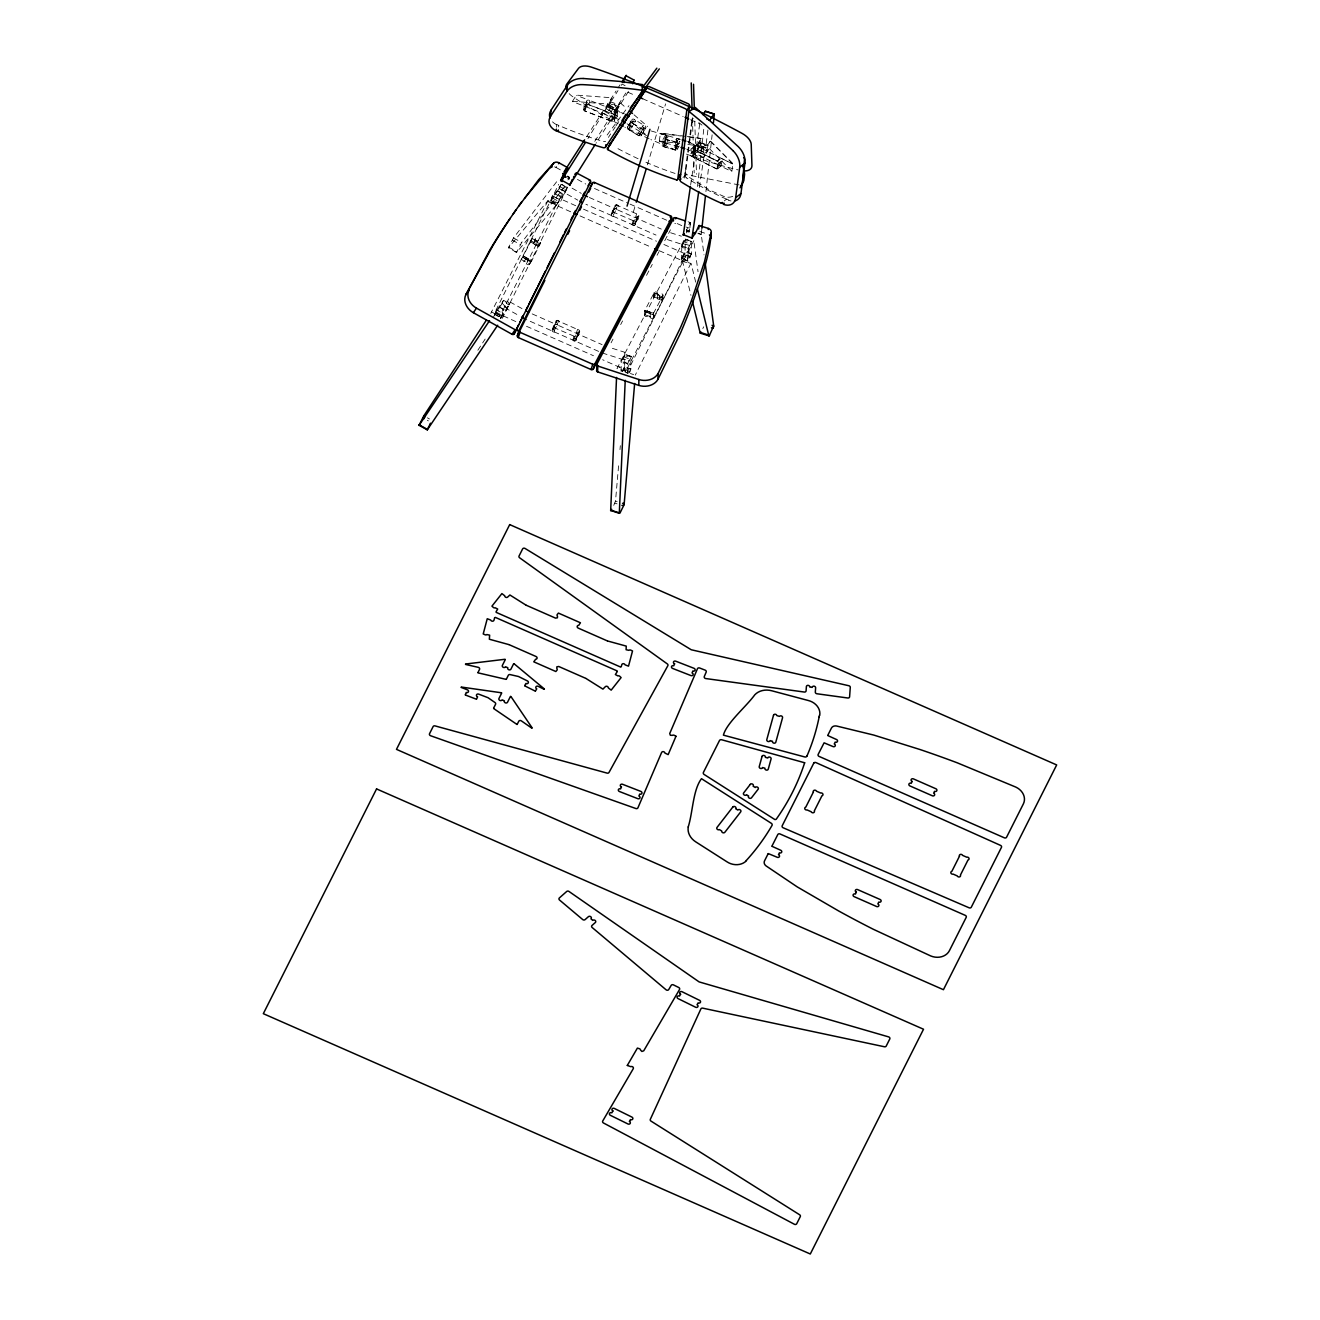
<?xml version="1.0" encoding="UTF-8"?>
<svg xmlns="http://www.w3.org/2000/svg" width="1320" height="1320" viewBox="0 0 1320 1320"><rect width="100%" height="100%" fill="white"/><g stroke="black" fill="none" stroke-linecap="round" stroke-linejoin="round"><path stroke-width="0.75" stroke-dasharray="5 3.75" d="M688.066 260.997C672.078 253.242 690.327 267.085 690.145 256.278L683.777 254.199L682.819 256.03L689.188 258.11M621.126 371.432L621.258 359.106M627.528 373.527L627.759 363.313L629.046 360.888L622.677 358.974L624.805 354.272L631.273 356.45L630.036 371.811L623.419 369.814L624.541 366.976A1.716 1.006 27.1 0 1 627.528 367.389A1.716 1.006 27.1 0 0 628.897 368.379L630.943 368.709L629.194 372.141M681.565 260.155L681.813 244.299L665.808 239.085M659.257 250.717L681.483 260.287L684.981 253.473L685.377 239.349A1.716 1.006 27.1 0 0 688.331 240.966A1.716 1.006 27.1 0 1 689.716 240.867L691.746 241.824M681.598 258.522A1.716 1.006 27.1 0 1 684.601 258.935A1.716 1.006 27.1 0 0 685.971 259.924L687.786 260.452L688.198 248.077L689.486 245.734L683.116 243.738L684.997 239.217L684.073 241.907L690.442 243.986L689.486 245.817M691.465 253.506C680.856 273.916 694.254 247.45 686.268 247.632A1.716 1.006 27.1 0 0 684.865 247.731A1.716 1.006 27.1 0 1 681.895 246.229L682.952 243.342L689.32 245.421M690.162 256.459L691.449 253.918L691.465 241.445M644.638 315.2L644.869 310.398L654.142 292.743A1.716 1.337 1.4 0 1 656.386 292.034A1.716 1.337 1.4 0 1 657.327 293.799M648.054 311.454A1.716 1.337 1.4 0 1 645.81 312.163A1.716 1.337 1.4 0 1 644.869 310.398L653.582 313.286A1.716 1.337 1.4 0 1 651.288 313.962A1.716 1.337 1.4 0 1 650.347 312.197L648.054 311.454L647.938 315.76A1.716 1.337 1.4 0 1 645.694 316.47A1.716 1.337 1.4 0 1 644.754 314.721L645.034 312.163M650.116 316.998L650.347 312.197M650.248 316.519A1.716 1.337 1.4 0 0 651.189 318.268A1.716 1.337 1.4 0 0 653.433 317.559L653.532 313.252L662.821 295.597A1.716 1.337 1.4 0 0 661.881 293.832A1.716 1.337 1.4 0 0 659.637 294.541L659.521 298.864A1.716 1.337 1.4 0 1 661.765 298.138A1.716 1.337 1.4 0 1 662.706 299.904L662.953 295.102M654.142 292.743L653.647 297.594L662.145 300.415M657.459 293.304L657.228 298.105A1.716 1.337 1.4 0 0 656.287 296.34A1.716 1.337 1.4 0 0 654.043 297.066L662.706 299.904M681.763 225.621L675.625 222.865M686.416 232.914C686.119 228.773 692.802 214.896 689.683 228.228L686.169 227.073M689.981 227.634L690.145 222.717M662.788 296.967L654.11 294.113L653.614 297.611M701.877 228.608L701.25 234.531L704.022 254.892M691.449 253.803L685.03 252.186M629.046 361.053L631.224 357.043M690.442 243.986L691.301 241.378M683.842 240.372L616.952 368.593L625.63 371.432L693.841 240.685M625.63 371.432L626.307 369.171L617.628 366.316M556.529 127.198L556.743 124.492L558.756 125.4A276.441 207.652 4.6 0 0 603.751 141.52A1.963 1.485 4.6 0 0 605.583 141.356M558.64 126.934L558.756 125.4M583.754 109.89L584.116 105.369M584.743 110.995L585.106 106.458A1.716 1.287 4.6 0 1 585.932 104.016L587.07 102.201A1.716 1.287 4.6 0 1 589.034 100.204L616.506 110.731A1.716 1.287 4.6 0 1 617.364 112.464A1.716 1.287 4.6 0 1 615.104 113.041L613.701 119.229A1.716 1.287 4.6 0 1 614.493 120.978A1.716 1.287 4.6 0 1 612.216 121.506L584.743 110.995A1.716 1.287 4.6 0 1 585.568 108.553L586.707 106.738A1.716 1.287 4.6 0 1 588.67 104.725L589.034 100.204M585.568 108.553L585.932 104.016M586.229 105.913L586.591 101.392M586.707 106.738L587.07 102.201M612.216 121.506L612.579 116.704L615.763 110.599L607.414 106.177L612.034 98.076M613.701 119.229L615.104 113.041M614.658 120.516L615.021 115.979M614.74 117.562A1.716 1.287 4.6 0 0 617.001 116.985A1.716 1.287 4.6 0 0 616.143 115.252L616.506 110.731M617.512 111.986L617.149 116.523M613.767 505.345L615.516 501.022L618.783 463.468M619.987 449.625L620.334 445.681M699.699 124.113L696.679 145.15L705.49 148.071L710.127 141.487M697.505 186.499L704.038 126.67M705.919 191.631L712.123 134.838M570.718 211.81L556.429 205.425L560.719 197.125A1.716 1.006 27.1 0 0 558.212 195.129A1.716 1.006 27.1 0 1 556.628 194.815C553.707 190.608 548.493 201.036 553.179 201.581A1.716 1.006 27.1 0 0 554.763 201.894A1.716 1.006 27.1 0 1 557.255 203.89L559.498 199.584L553.361 196.234L561.099 184.42M623.667 356.796L630.003 359.221M684.288 178.084L692.142 118.206M686.449 177.903A1.963 1.386 52 0 1 685.245 175.642L692.851 117.629M681.846 245.866L688.215 248.391M707.916 129.97L705.705 147.873L696.779 145.233M659.274 141.141L660.396 133.65M663.762 146.602L665.791 137.462A1.716 1.006 8.5 0 0 667.937 136.999A1.716 1.006 8.5 0 0 666.814 135.613L660.561 133.815M663.779 146.536L665.94 137.494M666.897 144.111L668.003 136.62M674.982 147.246L676.104 139.755M675.279 149.837L677.292 140.745A1.716 1.006 7.4 0 1 676.302 139.21M691.795 153.549L692.092 151.552A1.716 1.221 52 0 1 690.921 149.474A1.716 1.221 52 0 1 692.538 148.813L696.382 145.81L721.281 158.317A1.716 1.221 52 0 1 721.396 161.221L721.066 163.399A1.716 1.221 52 0 1 720.176 165.808L716.331 168.811L691.433 156.304A1.716 1.221 52 0 1 690.212 154.242A1.716 1.221 52 0 1 691.795 153.549L695.64 150.546L695.937 148.549A1.716 1.221 52 0 1 694.765 146.47A1.716 1.221 52 0 1 696.382 145.81M692.554 156.667L693.677 149.176L695.524 146.421A1.716 1.006 8.5 0 0 694.881 145.15L687.803 141.619M694.518 153.599L695.64 146.091M690.673 184.701L695.178 154.456L698.61 147.031M697.554 150.265L698.676 142.774M700.227 146.091L701.332 138.6L698.726 142.461M700.211 146.157L697.669 149.886A1.716 1.006 8.5 0 0 698.643 151.288A1.716 1.006 8.5 0 0 700.854 150.909L701.976 143.418L704.269 144.177A1.716 1.006 8.5 0 0 705.26 145.579A1.716 1.006 8.5 0 0 707.47 145.216L710.209 141.207M703.048 152.048L704.22 144.26M699.336 187.539L703.923 156.998L709.087 148.698M716.331 168.811A1.716 1.221 52 0 0 717.238 166.402L717.552 164.225A1.716 1.221 52 0 0 717.453 161.32L721.066 158.35M731.857 171.369L732.98 163.878M677.803 144.886L679.899 141.224A1.716 1.369 29.8 0 1 678.249 141.669L675.856 147.312A1.716 1.369 29.8 0 1 677.275 149.16A1.716 1.369 29.8 0 1 675.444 150.067L663.498 146.619A1.716 1.369 29.8 0 1 662.079 144.771A1.716 1.369 29.8 0 1 663.91 143.863L666.303 138.204A1.716 1.369 29.8 0 1 664.884 136.356A1.716 1.369 29.8 0 1 666.715 135.448L664.636 139.112A1.716 1.369 29.8 0 0 662.788 140.019A1.716 1.369 29.8 0 0 664.207 141.867M663.91 143.863L666.303 138.204M675.856 147.312L678.249 141.669M495.412 312.807L501.385 316.173L495.363 312.807L496.699 310.266L503.531 300.284L509.536 303.633M493.597 316.651L501.369 304.623L507.408 307.989M501.353 316.156L502.821 313.434A1.716 1.006 27.1 0 0 500.362 311.52A1.716 1.006 27.1 0 1 498.795 311.207L497.062 309.887L494.241 315.1M551.166 200.805C567.121 207.685 545.077 203.065 553.492 196.234M553.278 196.465L559.498 199.584M551.331 200.59L559.301 188.281L565.323 191.648L563.904 194.304L557.683 191.136M559.267 199.815L560.736 197.093L554.746 193.743M565.257 191.664L567.485 187.308L564.481 185.625M556.611 181.78L513.496 237.963L508.398 247.83L547.981 200.59L556.182 205.112M556.182 205.177L499.636 316.717M623.716 356.515L624.838 354.272L624.607 367.323L631.01 369.039M644.903 310.447L653.697 312.972M681.895 245.57L683.1 243.474M608.602 105.517C616.803 115.566 624.525 104.445 610.087 101.97M538.082 246.857L540.639 242.88A1.716 1.386 34.3 0 0 539.764 240.801A1.716 1.386 34.3 0 0 537.653 241.213L535.474 239.992A1.716 1.386 34.3 0 0 534.6 237.913A1.716 1.386 34.3 0 0 532.488 238.326L529.931 242.269L538.51 246.328L539.913 243.936L531.762 239.382L530.013 242.269M612.579 210.49L611.374 214.385M637.642 219.797L638.863 215.919M633.352 212.025L635.695 204.154M647.427 164.835L665.593 103.867M552.271 329.934L553.476 326.057M598.62 351.384L575.074 341.038A1.716 1.006 27.1 0 1 574.86 338.877A1.716 1.006 27.1 0 0 575.899 338.382L579.529 330.346L557.386 320.578L553.096 328.366A1.716 1.006 27.1 0 0 553.624 329.554A1.716 1.006 27.1 0 1 552.271 331.023L525.376 319.192M554.499 331.996A1.716 1.386 17.3 0 1 552.271 331.023A1.716 1.386 17.3 0 1 553.179 329.257L554.384 325.38A1.716 1.386 17.3 0 0 553.492 327.129A1.716 1.386 17.3 0 0 555.703 328.102L554.499 331.996L572.847 340.065A1.716 1.386 17.3 0 0 575.074 341.038L575.338 340.939M554.829 324.935L556.034 321.057M553.179 329.257L556.05 322.129A1.716 1.386 17.3 0 1 556.941 320.38A1.716 1.386 17.3 0 1 559.168 321.354L557.947 325.231L576.312 333.3A1.716 1.386 17.3 0 1 578.523 334.274L602.068 344.619M637.725 218.971L637.642 218.708A1.716 1.006 27.1 0 1 637.411 216.562A1.716 1.006 27.1 0 0 638.467 216.067L638.434 214.648L616.291 204.946L612.216 212.8A1.716 1.006 27.1 0 0 612.727 213.988A1.716 1.006 27.1 0 1 611.391 215.457L585.915 204.27M572.847 340.065L574.068 336.171A1.716 1.386 17.3 0 0 576.279 337.144L575.899 338.382M613.602 216.43A1.716 1.386 17.3 0 1 611.391 215.457A1.716 1.386 17.3 0 1 612.282 213.708L613.486 209.814A1.716 1.386 17.3 0 0 612.595 211.579A1.716 1.386 17.3 0 0 614.823 212.553L613.602 216.43L631.966 224.499A1.716 1.386 17.3 0 0 634.178 225.472L656.023 235.075M613.932 209.368L615.136 205.491M612.282 213.708L615.153 206.563A1.716 1.386 17.3 0 1 616.06 204.814A1.716 1.386 17.3 0 1 618.271 205.788L617.067 209.665L635.415 217.734A1.716 1.386 17.3 0 1 637.642 218.708L661.287 229.102M615.994 205.045L615.664 206.052A1.716 1.006 27.1 0 0 616.192 207.224A1.716 1.006 27.1 0 1 614.839 208.692A1.716 1.386 17.3 0 0 613.948 210.457M576.312 333.3L577.516 329.423A1.716 1.386 17.3 0 1 579.744 330.396A1.716 1.386 17.3 0 1 578.837 332.145L577.187 335.396A1.716 1.386 17.3 0 1 576.279 337.144L576.13 337.177M574.778 341.088L575.074 341.038A1.716 1.386 17.3 0 0 575.965 339.273L577.187 335.396M575.982 340.362L577.187 336.468M575.965 339.273L578.837 332.145M578.539 335.346L579.76 331.468M631.966 224.499L633.171 220.621A1.716 1.386 17.3 0 0 635.398 221.595A1.716 1.386 17.3 0 0 636.289 219.829L637.956 216.596A1.716 1.386 17.3 0 0 638.847 214.83A1.716 1.386 17.3 0 0 636.636 213.857L635.415 217.734M633.88 225.522L634.178 225.472A1.716 1.386 17.3 0 0 635.085 223.724L636.289 219.829M635.085 224.796L636.306 220.918M635.085 223.724L637.956 216.596M522.72 257.284L531.053 261.772L522.885 257.218M503.547 300.399L501.188 304.87L507.309 308.038L505.939 310.712A1.716 1.006 27.1 0 1 502.854 309.557A1.716 1.006 27.1 0 0 501.847 308.401L500.313 307.543M559.301 188.397L561.082 184.833M530.855 261.872L529.534 263.967A1.716 1.386 34.3 0 1 527.356 264.478A1.716 1.386 34.3 0 1 526.482 262.399L528.775 259.034L526.614 257.829A1.716 1.386 34.3 0 1 524.486 258.241A1.716 1.386 34.3 0 1 523.611 256.162L531.779 260.683L540.639 242.88L538.51 241.923M662.392 298.634C664.158 296.505 658.366 298.93 653.763 295.663M607.596 106.079L587.928 138.583M684.684 253.572C683.644 255.865 685.278 251.097 684.948 253.523M615.747 110.632L607.348 106.26M626.917 372.933L682.259 260.568L691.135 263.538L695.92 283.09M547.998 200.722L490.76 313.417M618.156 106.639L609.988 102.333L608.602 105.385L618.007 90.601M502.095 303.022C508.068 311.784 513.991 300.877 503.349 300.531M608.553 104.626L617.149 109.543L628.617 91.228M616.704 109.18L618.057 106.771M584.793 110.484L585.865 108.174A1.716 1.056 32.1 0 0 584.463 106.21L572.649 101.656M588.72 104.214L589.776 101.921A1.716 1.056 32.1 0 0 588.39 99.957L576.576 95.403M608.107 104.329L606.111 108.652A1.716 1.056 32.1 0 0 607.167 110.468A1.716 1.056 32.1 0 0 609.114 110.335L611.275 111.556A1.716 1.056 32.1 0 0 612.315 113.355A1.716 1.056 32.1 0 0 614.262 113.239L620.037 102.96L614.262 113.239L606.062 108.587M616.489 111.705L611.242 120.829L616.489 111.705A1.716 1.056 32.1 0 1 618.09 111.408L624.31 113.817M509.388 304.078L509.438 303.979A1.716 1.006 27.1 0 1 506.319 302.791A1.716 1.006 27.1 0 0 505.312 301.653L503.349 300.745M532.323 238.656L540.49 243.177M614.872 503.135L617.051 503.844M556.875 320.611L556.562 321.601A1.716 1.006 27.1 0 0 557.089 322.789A1.716 1.006 27.1 0 1 555.736 324.258A1.716 1.386 17.3 0 0 554.829 326.007M564.779 186.334L521.664 242.517L516.565 252.384L514.519 251.311M566.841 188.958L502.376 318.252L494.208 313.698L558.69 184.404M494.323 314.952L495.577 312.592M526.614 257.829L524.32 261.178A1.716 1.386 34.3 0 1 522.208 261.591A1.716 1.386 34.3 0 1 521.317 259.512L532.488 238.326M521.994 308.583L510.576 302.296L500.065 318.466L501.567 315.925M507.226 308.154L508.101 306.372M547.701 201.333L555.918 205.788M702.817 328.564L703.708 326.799M653.433 317.559L654.11 315.183L653.433 317.559L644.754 314.721M500.28 318.582L502.87 313.516L496.815 310.084M554.103 330.841L557.568 324.076M613.222 215.275L616.671 208.511M573.82 339.322L577.285 332.558M632.94 223.757L636.388 217.008M634.953 222.948L638.418 216.183M622.034 371.728L624.624 366.663M681.681 258.209L685.146 251.46M691.449 253.555L689.419 253.16A1.716 1.006 27.1 0 1 688.05 252.186A1.716 1.006 27.1 0 0 685.047 251.773M611.077 342.804L612.991 339.158M620.664 324.572L622.578 320.925M646.536 275.352L652.278 264.429M657.063 255.304L658.977 251.658M664.736 240.718L667.606 235.257M668.563 233.442L670.477 229.796M688 232.452L689.733 229.136M622.38 371.266L623.337 369.435L629.887 371.926M628.996 372.9L629.706 371.514M614.064 114.692A1.716 1.287 4.6 0 1 614.856 116.44A1.716 1.287 4.6 0 1 612.579 116.985L596.079 143.137M653.961 293.106L662.805 295.894M676.401 142.345L677.292 140.745A1.716 1.006 8.5 0 1 676.17 139.359A1.716 1.006 8.5 0 1 678.315 138.913M627.445 127.264L629.524 123.601A1.716 1.369 29.8 0 1 631.719 123.337L632.775 121.671A1.716 1.369 29.8 0 1 632.016 119.642A1.716 1.369 29.8 0 1 634.211 119.377L645.034 125.912A1.716 1.369 29.8 0 1 645.777 127.957L643.682 131.62A1.716 1.369 29.8 0 1 641.487 131.885L640.447 133.551A1.716 1.369 29.8 0 1 641.19 135.597A1.716 1.369 29.8 0 1 638.995 135.861L628.188 129.31A1.716 1.369 29.8 0 1 627.445 127.264A1.716 1.369 29.8 0 1 629.64 127L630.679 125.334A1.716 1.369 29.8 0 1 629.937 123.288L632.016 119.642M628.188 129.31L632.775 121.671M629.937 123.288A1.716 1.369 29.8 0 1 632.131 123.024L634.211 119.377M638.995 135.861L643.582 128.221A1.716 1.369 29.8 0 0 645.777 127.957M643.682 131.62A1.716 1.369 29.8 0 0 642.939 129.575L645.034 125.912M641.19 135.597L643.285 131.934A1.716 1.369 29.8 0 0 642.543 129.888L643.582 128.221M662.986 139.54L665.082 135.894M662.277 144.292L664.356 140.646M663.498 146.619L665.593 142.972A1.716 1.369 29.8 0 1 664.174 141.108A1.716 1.369 29.8 0 1 666.006 140.2M676.17 145.315A1.716 1.369 29.8 0 0 678.001 144.408A1.716 1.369 29.8 0 0 676.582 142.56L678.661 138.897A1.716 1.369 29.8 0 1 679.784 139.673M675.444 150.067L677.539 146.421A1.716 1.369 29.8 0 0 679.371 145.513A1.716 1.369 29.8 0 0 677.952 143.649M677.094 149.638L679.173 145.975M628.534 129.294L633.369 121.456A1.716 1.056 32.1 0 0 635.365 121.44A1.716 1.056 32.1 0 0 634.425 119.625M632.445 123.024L633.369 121.456M642.823 129.344L643.747 127.776A1.716 1.056 32.1 0 1 642.807 125.961A1.716 1.056 32.1 0 1 644.803 125.944M523.594 256.162L531.613 260.947M531.679 260.832L531.745 260.716A1.716 1.386 34.3 0 1 529.65 261.129A1.716 1.386 34.3 0 1 528.775 259.034M531.696 260.799L529.485 264.066L521.317 259.512L522.555 257.384M572.451 101.392L576.378 95.122L611.737 97.762M621.274 85.354L622.099 84.051L625.168 85.75M609.114 110.335L613.024 104.082L615.186 105.287A1.716 1.056 32.1 0 0 616.242 107.101A1.716 1.056 32.1 0 0 618.189 106.969M611.275 111.556L615.186 105.287M629.442 127.71A1.716 1.056 32.1 0 0 631.438 127.694L635.365 121.44M643.747 127.776L638.913 135.613L639.82 134.03A1.716 1.056 32.1 0 1 638.88 132.214L642.807 125.961M586.575 136.801L616.077 90.981M618.04 87.912L620.004 84.859M594.742 141.356L626.208 92.466M494.538 314.605L495.776 315.051M608.404 137.379L610.682 133.898M612.975 130.416L615.252 126.918M616.011 125.763L619.047 121.11M477.856 350.245L485.149 339.075M557.848 191.037L559.696 192.027A1.716 1.006 27.1 0 1 560.703 193.165A1.716 1.006 27.1 0 0 563.788 194.337M499.933 307.378L505.939 310.712M698.478 145.101L699.319 142.296M554.565 166.864A4.917 3.977 34.3 0 1 555.984 167.425L556.578 166.567M567.93 179.949L569.283 177.952M567.567 187.093L559.845 198.594L575.735 205.738M556.396 205.161L564.828 192.935L577.813 200.161M535.474 239.992L533.197 243.358A1.716 1.386 34.3 0 0 532.323 241.263A1.716 1.386 34.3 0 0 530.194 241.675L538.362 246.229A1.716 1.386 34.3 0 0 537.471 244.15A1.716 1.386 34.3 0 0 535.359 244.563L537.653 241.213M500.643 318.483L507.177 309.045L519.849 316.09M692.587 156.569L694.403 153.912A1.716 1.006 8.5 0 0 693.759 152.642L686.68 149.111M719.317 158.845L717.865 160.974L719.367 158.796A1.716 1.006 8.5 0 1 721.875 158.614L732.6 163.944M716.743 168.465L718.212 166.337A1.716 1.006 8.5 0 1 720.753 166.089L731.478 171.435M665.115 138.303L666.633 136.108A1.716 1.006 8.5 0 0 665.56 134.673L663.531 134.079M676.5 142.032L678.084 139.738A1.716 1.006 8.5 0 1 679.833 139.26M693.759 149.028L695.607 146.388M697.076 144.969L701.316 138.847M561.693 184.42L563.161 185.262A1.716 1.006 27.1 0 1 564.168 186.417A1.716 1.006 27.1 0 0 567.237 187.572L567.435 187.308M701.91 143.5L701.976 143.418A1.716 1.006 8.5 0 1 699.765 143.798A1.716 1.006 8.5 0 1 698.89 142.362L699.088 142.131M698.89 142.362L707.982 145.101M607.134 135.003L628.963 105.649M707.602 145.134L699.27 142.131M556.132 205.144L516.631 252.384L508.481 247.83M698.379 146.867L706.843 149.935L707.998 145.431L707.207 147.856L696.663 144.474M612.529 211.81L634.937 221.397L635.003 222.816A1.716 1.006 27.1 0 1 633.963 223.311A1.716 1.006 27.1 0 0 634.178 225.472L634.458 225.374M553.427 327.36L575.916 336.996M631.207 356.367L629.194 356.087A1.716 1.006 27.1 0 0 627.808 356.169A1.716 1.006 27.1 0 1 624.838 354.684L624.509 352.209L610.385 347.688M653.779 314.952L644.837 311.767L653.961 314.837M623.584 369.798L624.591 367.422L623.981 369.221L602.63 359.733M691.102 149.028L694.947 146.025M693.016 147.526L695.327 145.712M692.092 151.552L695.937 148.549M690.756 153.466L694.584 150.463M691.433 156.304L695.26 153.301L720.176 165.808M682.968 177.424L685.245 175.642M717.552 164.225L721.396 161.221M718.377 163.977L722.221 160.974M717.238 166.402L721.066 163.399M717.667 168.729L721.495 165.726M724.284 200.92L726.577 199.122L728.475 199.947L725.868 201.993M683.875 254.578L690.327 256.69M681.747 258.885L682.737 256.658L681.516 258.505M614.576 208.791L614.839 208.692A1.716 1.386 17.3 0 1 617.067 209.665M555.456 324.357L555.736 324.258A1.716 1.386 17.3 0 1 557.947 325.231M717.651 161.089L693.792 149.391L717.139 161.04M710.358 141.356L732.006 163.02M663.646 133.452L685.311 136.323M676.236 142.164L665.313 138.666M731.759 163.432L721.875 158.598M614.955 114.692L589.116 104.791M611.044 120.962L585.206 111.045M572.599 101.31L607.81 104.032M660.643 133.551L680.872 135.993M688.974 136.983L701.167 138.501M659.521 141.042L679.75 143.484M687.852 144.474L699.996 145.942M687.258 136.57L701.135 138.484M739.117 184.932L686.664 174.685A1.716 1.221 52 0 1 685.03 172.475M665.049 139.243L676.087 142.411M659.439 141.322L665.709 143.105A1.716 1.006 8.5 0 1 666.814 144.49A1.716 1.006 8.5 0 1 664.669 144.952M663.943 146.734L674.965 149.902M651.321 131.01L680.212 139.343M664.636 139.112L676.582 142.56M665.593 142.972L677.539 146.421M684.503 253.539L662.722 243.969M670.61 232.765L681.367 236.197M602.25 352.968L621.01 358.957M627.759 363.792L625.746 362.835A1.716 1.006 27.1 0 0 624.343 362.934A1.716 1.006 27.1 0 1 621.373 361.449L622.495 358.561L628.881 360.657M700.854 150.909L703.164 151.668A1.716 1.006 8.5 0 0 704.137 153.07A1.716 1.006 8.5 0 0 706.348 152.707L707.289 150.018L706.481 152.625L697.768 149.853M698.56 146.867L707.272 149.837M695.953 152.46C709.236 152.988 705.292 161.7 695.145 154.72M688.083 221.776L689.914 222.387M699.814 231.544L708.081 234.25M698.016 233.145L701.266 234.217M698.016 233.558L701.266 234.613M688.594 230.885L686.416 230.159L689.848 231.627M686.515 230.901L689.766 231.974M685.212 239.035L688.396 240.075M691.746 241.511L685.377 239.333M681.796 261.212L690.756 263.587L635.266 375.127M654.093 292.941L662.755 295.779M631.307 356.746L624.921 354.42M627.742 363.528L621.373 361.449L622.644 358.661M627.132 372.454L628.749 372.983M630.382 373.527L633.633 374.583M625.168 372.174L627.561 372.95M615.516 501.022L617.133 501.55M686.449 154.11L691.713 156.007A278.586 151.272 26.7 0 0 738.128 169.917M588.67 104.725L616.143 115.252M585.106 106.458L612.579 116.985M618.832 119.476L614.163 117.662A1.716 1.056 32.1 0 0 612.562 117.958M675.873 150.1L650.892 139.606M627.973 92.268L635.332 95.502M642.691 98.736L683.183 116.523M690.541 119.757L699.748 123.799M594.462 188.48L628.155 203.296M630.019 204.105L669.009 221.249M589.363 197.505L614.839 208.692M583.489 209.154L656.502 241.23M580.041 215.919L649.952 246.625M532.191 313.912L555.736 324.258M515.856 321.601L501.798 315.216M526.515 326.287L593.488 355.724M649.11 138.814L624.789 127.132M716.017 168.531L692.686 156.882M687.902 141.57L694.963 145.101M692.538 148.813L717.453 161.32M550.077 201.696L554.153 203.973M534.418 239.646L536.464 240.785M524.716 258.604L528.808 260.882M608.702 105.171L616.852 109.725M604.774 111.424L612.942 115.979M603.619 113.553L611.77 118.107M555.984 167.425L562.732 171.188M577.451 179.404L585.733 184.024M567.567 176.022L569.101 176.863M567.352 176.319L569.398 177.457M567.319 176.451L569.481 177.655M567.831 177.903L569.365 178.744M567.781 178.299L569.316 179.157M562.386 184.816L564.267 185.856M565.389 186.483L567.254 187.523M560.027 186.681L566.016 190.03M559.102 188.529L565.092 191.879M552.585 198.082L558.574 201.432M530.953 240.735L539.121 245.289M513.529 237.93L521.681 242.484M512.259 240.091L520.427 244.645M508.695 247.153L516.862 251.708M495.396 311.635L503.547 316.189M491.601 311.933L499.752 316.486M496.534 315.48L498.779 316.734M427.416 417.829L429.462 418.968M427.35 420.304L428.373 420.882M572.071 188.166L581.279 193.396M632.131 123.024L642.939 129.575M632.593 123.288L642.543 129.36M627.082 123.799L630.498 125.879A1.716 1.056 32.1 0 1 631.438 127.694M646.536 135.646L640.876 132.198A1.716 1.056 32.1 0 0 638.88 132.214M628.666 129.542L638.616 135.613M682.374 260.551L690.954 295.35M698.775 122.595L701.976 125.103M620.384 102.976L626.439 108.224M634.012 114.757L647.641 126.538M616.457 109.246L622.512 114.477M630.086 121.027L645.232 134.112M710.638 141.224L732.946 163.779M709.516 148.714L731.824 171.27M694.138 243.177L698.033 271.705M694.749 121.093L696.498 174.256M692.373 117.678L694.204 172.904M685.311 170.329A5.907 4.174 52 0 0 688.776 177.012L709.797 190.146L724.399 196.663A20.905 14.767 52 0 0 726.099 197.026M732.715 196.35A19.156 13.53 52 0 1 726.115 197.076M691.795 120.813A5.907 4.174 52 0 1 693.016 118.536M577.632 336.022A1.716 1.386 17.3 0 0 578.523 334.274A1.716 1.006 27.1 0 1 578.308 332.112A1.716 1.006 27.1 0 0 579.364 331.617M695.26 153.301A1.716 1.221 52 0 1 694.056 151.239A1.716 1.221 52 0 1 695.64 150.546M629.524 123.601A1.716 1.369 29.8 0 0 630.284 125.648L641.091 132.198A1.716 1.369 29.8 0 0 643.285 131.934M692.01 119.295A1.716 1.221 52 0 1 693.049 118.437M637.642 218.708A1.716 1.386 17.3 0 1 636.735 220.473M618.04 123.635A278.586 151.272 26.7 0 1 575.041 98.257L573.21 97.02A14.751 8.002 26.7 0 1 569.151 93.637M702.075 143.401A1.716 1.006 8.5 0 1 699.864 143.764A1.716 1.006 8.5 0 1 698.775 142.379M705.557 145.679A1.716 1.056 7.8 0 1 704.962 145.481M694.864 145.15A1.716 1.006 9.3 0 1 695.524 146.421M676.17 148.236A1.716 1.006 8.5 0 1 675.064 146.85A1.716 1.006 8.5 0 1 677.209 146.404M613.024 104.082A1.716 1.056 32.1 0 1 611.094 104.214A1.716 1.056 32.1 0 1 610.038 102.399M689.667 230.752A1.716 1.337 1.4 0 1 686.631 229.482M674.801 223.509A1.716 1.337 1.4 0 1 675.592 223.608M731.033 200.937A14.322 10.114 52 0 1 728.458 200.194M726.561 199.155A276.441 195.244 52 0 1 686.466 177.87M675.081 173.448A293.502 232.237 29.8 0 1 644.506 161.634M638.088 158.73A293.502 232.237 29.8 0 1 614.988 147.048M556.611 124.674A14.322 10.758 4.6 0 1 551.347 120.483M662.095 300.036L662.227 299.161L662.095 300.003"/><path stroke-width="1.5" d="M610.665 510.724L616.555 377.454M695.26 233.409L693.643 232.881M685.427 220.918L675.741 217.734A1.716 1.337 1.4 0 0 673.497 218.46L596.855 364.27L596.706 370.144A1.716 1.337 1.4 0 0 597.646 371.893L638.764 385.374A14.751 11.5 1.4 0 0 657.855 379.5L658.185 373.312L680.526 327.525A978.78 762.943 1.4 0 0 692.257 298.303L704.484 261.772L711.216 232.7M597.646 371.893L597.795 366.036A1.716 1.337 1.4 0 1 596.855 364.27M638.764 385.374L638.913 379.516A14.751 11.5 1.4 0 0 658.004 373.642M673.447 221.017L673.497 218.46M675.724 218.839L675.741 217.734M695.26 233.64L698.989 225.522L708.23 228.393A4.917 3.828 1.4 0 1 711.265 232.402C709.714 257.235 700.078 280.813 692.109 304.161A978.78 762.943 1.4 0 1 680.378 333.382L658.036 379.17M698.692 229.003L698.775 225.703M699.385 226.595L699.418 225.505M708.213 229.499L708.23 228.393M625.235 380.308L619.311 513.315L610.648 510.411M567.683 167.855L564.531 172.656L565.059 170.907M567.418 85.14L551.051 110.137L550.556 116.292L566.923 91.294L567.418 85.14A16.945 12.721 4.6 0 1 583.126 78.507M556.38 129.112L556.248 130.663L558.261 131.554A276.441 207.652 4.6 0 0 603.256 147.691A1.963 1.485 4.6 0 0 605.632 147.031L642.163 91.212L642.708 84.612L619.921 81.411L583.126 78.474M558.261 131.554L558.393 130.02M605.632 147.031L605.814 144.721M634.656 383.493L624.178 503.861C623.436 506.715 625.235 502.342 622.562 503.332M690.426 186.368L683.232 235.323L684.354 233.805M701.927 228.129L705.474 195.673M713.443 122.661L714.334 114.097L705.441 111.144L702.982 114.625M609.328 145.183L647.312 87.169A1.963 1.551 29.8 0 1 649.44 86.707L688.314 103.801A1.963 1.551 29.8 0 1 689.568 105.748L686.73 110.715L677.704 179.421L680.559 174.421L679.47 174.95M724.235 203.263L721.347 203.214A276.441 195.244 52 0 1 681.236 181.962A1.963 1.386 52 0 1 680.031 179.718L689.568 105.748M723.244 204.27A14.322 10.114 52 0 0 735.669 197.637L739.728 167.227L744.958 163.136A16.945 11.962 52 0 0 738.326 146.701L695.277 107.448L689.073 111.49L706.497 125.829L733.128 150.761M744.958 163.136L740.965 193.578L735.735 197.67M698.742 191.532L691.944 238.21L695.244 233.161M688.215 826.963C692.835 812.493 692.885 789.987 701.481 778.684L771.309 823.301A1.963 1.65 16.6 0 1 772.002 825.462A276.441 231.049 16.6 0 1 747.483 859.188L746.212 860.541M819.109 716.909L819.456 715.143M494.654 617.628L493.977 620.202A1.716 1.435 16.6 0 1 490.693 620.037L487.245 618.733L483.219 633.946L485.232 634.837A1.716 1.435 16.6 0 0 486.849 634.54L489.637 635.151L489.34 639.226L508.86 644.589M621.225 666.781L621.786 664.686A1.716 1.435 16.6 0 1 625.069 664.834L628.518 666.154L632.528 650.974L630.514 650.034A1.716 1.435 16.6 0 0 628.897 650.347L626.109 649.737L626.241 646.107L607.612 640.992M627.049 206.135L649.952 129.31M636.289 202.191L646.255 168.762M517.374 335.643L519.024 330.363L592.301 183.067A1.716 1.386 17.3 0 1 594.511 182.506L670.659 215.968A1.716 1.386 17.3 0 1 671.599 217.899L669.949 223.179L593.29 369.006A1.716 1.386 17.3 0 1 591.096 369.55L518.314 337.573A1.716 1.386 17.3 0 1 517.374 335.643L544.846 280.417M518.314 337.573L519.964 332.293A1.716 1.386 17.3 0 1 519.024 330.363M591.178 186.697L592.301 183.067M594.214 183.496L594.511 182.506M591.096 369.55L592.746 364.27A1.716 1.386 17.3 0 0 594.94 363.726L671.599 217.899M593.29 369.006L594.94 363.726M670.246 217.288L670.659 215.968M569.547 185.311L570.702 182.919M713.262 327.855L713.691 325.941L709.335 335.659M465.284 694.749L466.257 692.456A1.716 1.435 16.6 0 0 468.418 691.746A1.716 1.435 16.6 0 0 467.362 689.799L461.191 687.439M476.619 699.088L477.592 696.795A1.716 1.435 16.6 0 1 476.536 694.848A1.716 1.435 16.6 0 1 478.698 694.138L488.053 697.719L494.967 702.52A1.716 1.435 16.6 0 1 495.544 704.319L493.614 708.147M570.949 182.391L572.055 180.18M632.676 83.737L634.078 80.256M486.354 320.183L423.786 415.932L418.984 425.469L489.522 320.677M622.974 82.5L626.208 75.29L621.984 81.807M713.113 328.168L711.43 327.789M576.23 172.804L589.677 179.916A1.716 1.386 34.3 0 1 590.552 182.011L514.157 333.877A1.716 1.386 34.3 0 1 512.044 334.29L473.352 312.691A14.751 11.913 34.3 0 1 465.696 295.07L493.119 245.19A978.78 790.498 34.3 0 1 510.213 218.311M565.785 176.764L563.92 175.395L561.413 180.642L585.304 142.758M429.132 425.848L427.251 429.891L497.689 325.231M562.122 181.45L560.587 180.593L561.528 178.91M561.627 178.513L562.666 176.418M563.079 175.576L564.118 173.481M567.649 168.085L561.214 179.338A1.716 1.386 34.3 0 0 562.221 181.5M573.523 177.243L573.936 176.401M574.778 174.735L575.388 173.481M514.157 333.877L518.743 324.671M519.651 322.822L523.314 315.463M526.069 309.936L527.901 306.257M528.808 304.409L537.058 287.842M537.982 285.995L545.308 271.276M547.14 267.58L554.466 252.862M559.961 241.808L563.623 234.448M564.547 232.6L566.379 228.921M570.949 219.714L572.781 216.035M573.705 214.186L575.536 210.507M580.107 201.3L581.938 197.62M582.862 195.773L584.694 192.093M567.748 234.382L569.58 230.703M579.661 210.441L581.493 206.761M588.819 192.027L590.65 188.347M429.577 424.957L430.468 423.192M477.972 672.507L479.523 669.438A1.716 1.435 16.6 0 0 478.236 667.326L465.547 664.438M505.312 659.587L502.392 665.362A1.716 1.435 16.6 0 0 503.316 667.342A1.716 1.435 16.6 0 0 505.527 666.748L507.804 667.738A1.716 1.435 16.6 0 0 508.712 669.718A1.716 1.435 16.6 0 0 510.939 669.124L513.645 663.745M506.368 679.173L508.299 675.328A1.716 1.435 16.6 0 1 510.147 674.602L518.529 676.516L527.439 680.955A1.716 1.435 16.6 0 1 528.214 682.968A1.716 1.435 16.6 0 1 525.954 683.463L524.683 685.608M501.683 693.082L498.976 698.462A1.716 1.435 16.6 0 0 499.901 700.441A1.716 1.435 16.6 0 0 502.111 699.847L504.388 700.837A1.716 1.435 16.6 0 0 505.312 702.817A1.716 1.435 16.6 0 0 507.523 702.223L510.444 696.432M621.918 505.444L623.881 505.164L619.971 513.067L611.242 510.345L611.754 509.338M709.154 335.907L700.243 333.135L701.035 332.096M517.209 724.333L518.76 721.264A1.716 1.435 16.6 0 1 521.317 720.852L531.795 728.129M768.124 853.743L764.528 860.887A4.917 4.109 16.6 0 0 766.012 865.87L797.231 886.891L838.744 911.014A978.78 818.07 16.6 0 0 873.328 929.28L930.716 955.944A14.751 12.325 16.6 0 0 949.426 950.647L966.207 917.351A1.716 1.435 16.6 0 0 965.283 915.37L780.005 833.959A1.716 1.435 16.6 0 0 777.777 834.57L772.035 845.971M827.821 735.256L831.418 728.112A4.917 4.109 16.6 0 1 836.467 726L873.724 735.058L920.089 749.545A978.78 818.07 16.6 0 1 957.198 762.795L1015.789 787.083A14.751 12.325 16.6 0 1 1023.363 803.913L1006.582 837.21A1.716 1.435 16.6 0 1 1004.355 837.82L819.077 756.409A1.716 1.435 16.6 0 1 818.153 754.429L824.092 742.83L832.953 746.542A1.716 1.435 16.6 0 0 835.18 745.932A1.716 1.435 16.6 0 0 834.256 743.952L835.197 742.104A1.716 1.435 16.6 0 0 837.424 741.493A1.716 1.435 16.6 0 0 836.5 739.513L827.821 735.587M610.533 144.54L610.368 143.616L607.481 148.714L647.312 87.169M535.474 691.004L536.761 688.842A1.716 1.435 16.6 0 1 535.969 686.829A1.716 1.435 16.6 0 1 538.23 686.351L544.12 689.287M739.976 187.869L743.82 180.757L744.579 174.339A24.783 17.506 52 0 0 742.483 165.462M569.613 185.328L595.205 144.523M563.97 171.93L584.611 139.854M625.911 75.702L634.277 80.19M561.66 178.679L562.798 179.075M516.038 209.781L507.094 222.865A978.78 790.498 34.3 0 0 490.001 249.744L465.861 294.739L468.963 290.169M565.653 170.065L567.551 167.607L558.772 162.69A4.917 3.977 34.3 0 0 553.905 162.954L524.469 198.38M558.509 163.713L559.102 162.855M473.352 312.691L476.454 308.137A14.751 11.913 34.3 0 1 468.814 290.515M589.099 180.774L589.677 179.916M588.027 185.707L589.198 184.008M589.38 183.711L590.552 182.011M512.044 334.29L515.146 329.719A1.716 1.386 34.3 0 0 517.275 329.307M512.919 214.351L521.845 201.597M518.727 206.167L538.642 179.734L553.69 163.152M642.295 87.73L656.848 68.178M630.234 108.025L659.34 68.904M496.072 611.787L497.689 609.048L495.231 607.794A1.716 1.435 16.6 0 1 493.531 607.58L491.947 606.144L501.897 593.587L504.735 595.782A1.716 1.435 16.6 0 0 507.87 596.904L509.899 594.99L526.036 605.154M617.314 671.534L615.367 674.536L617.859 675.906A1.716 1.435 16.6 0 1 619.558 676.12L621.11 677.589L611.177 690.129L608.338 687.918A1.716 1.435 16.6 0 0 605.203 686.812L602.927 689.122L586.014 678.496M692.175 238.144L683.232 234.647M694.996 233.062L693.016 233.029M680.031 179.718L681.005 178.959M721.347 203.214L722.32 202.438M517.06 724.498L493.647 708.543M506.121 679.371L477.972 672.837M768.273 853.578L777.183 857.257A1.716 1.435 16.6 0 0 779.394 856.663A1.716 1.435 16.6 0 0 778.486 854.683L779.41 852.819A1.716 1.435 16.6 0 0 781.638 852.225A1.716 1.435 16.6 0 0 780.714 850.245L772.052 846.334M465.531 664.026L505.032 659.274M641.52 90.189C629.491 88.39 598.834 85.371 582.631 84.628A16.945 12.721 4.6 0 0 566.973 91.311M461.29 687.043L501.484 692.785M676.682 179.932L677.721 179.388L676.78 179.949A293.502 232.237 29.8 0 1 608.025 149.721L607.992 149.754M682.11 139.986L685.921 141.075M680.988 147.493L684.783 148.566M705.226 111.358L714.054 114.015L709.78 120.186L706.645 118.932M712.058 325.33L713.691 325.908L705.128 263.01M700.821 332.541L709.483 335.379M597.795 366.036L638.913 379.516M465.432 695.029L476.322 699.188M639.012 97.119L642.691 98.736M685.03 117.331L688.71 118.948M585.733 195.904L587.548 196.713M664.933 230.703L666.748 231.511M573.82 213.18L576.939 214.549M654.605 248.672L657.707 250.041M515.312 329.637L520.014 331.716M594.611 364.485L597.646 365.822M519.964 332.293L592.746 364.27M526.301 605.286L555.538 618.123L557.403 617.793L557.486 616.11A1.716 1.435 16.6 0 1 557.188 614.559L558.426 613.09L580.437 622.776L578.737 625.333A1.716 1.435 16.6 0 0 578.209 628.089L607.315 640.893M496.287 612.414L620.565 667.029M495.313 617.38L617.1 670.906M509.14 644.688L536.052 656.518A1.716 1.435 16.6 0 1 535.623 659.274L533.775 661.815L555.836 671.517L557.073 670.065A1.716 1.435 16.6 0 0 556.842 668.596L556.842 666.831L558.723 666.485L585.75 678.348M524.783 685.888L535.161 691.069M619.723 124.525L623.089 126.274M623.271 81.939L624.278 82.5M562.98 173.448L564.514 174.306M562.765 173.761L564.3 174.619A1.716 1.386 34.3 0 0 565.669 177.061M563.706 176.022L565.736 177.16M561.643 180.18L569.927 184.866M476.454 308.137L515.146 329.719M423.852 415.833L425.37 416.691M422.763 417.747L424.297 418.605M419.183 424.842L427.35 429.396M419.116 425.287L427.284 429.841M583.374 194.584L585.453 195.773M579.909 201.349L582.005 202.537M526.366 311.058L528.561 312.296M521.598 317.08L525.096 319.06M629.293 116.49L625.878 114.411L621.951 120.664L625.366 122.76M514.024 663.712L544.385 688.974M629.475 110.831L632.494 113.454M700.211 333.118L692.422 301.373M510.873 696.432L532.141 727.881M697.356 288.948L708.856 335.874M693.528 84.282L694.337 108.817M691.235 82.912L692.109 109.511M669.009 221.249A1.716 1.386 17.3 0 1 669.949 223.179M741.13 185.311A1.716 1.221 52 0 0 742.335 184.42L744.48 159.505A1.716 1.221 52 0 0 743.622 157.724M572.484 179.338A1.716 1.386 34.3 0 1 572.236 179.668M744.183 170.94A14.751 8.002 26.7 0 0 751.938 165.528L751.228 144.392A14.751 8.002 26.7 0 0 741.922 133.304A539.583 292.99 26.7 0 0 591.426 67.138A14.751 8.002 26.7 0 0 578.424 68.475L566.759 84.166A14.751 8.002 26.7 0 0 566.296 89.199M644.473 92.153A1.963 1.551 29.8 0 1 646.602 91.691L685.476 108.768A1.963 1.551 29.8 0 1 686.73 110.715M556.116 130.845A14.322 10.758 4.6 0 1 550.638 116.325M746.427 860.706A14.421 12.045 16.6 0 1 726.973 861.811L695.673 841.813A16.945 14.157 16.6 0 1 688.264 826.963M806.965 756.063A1.963 1.65 16.6 0 1 804.721 756.938L723.409 735.141C726.561 722.947 746.064 706.778 754.776 694.832A16.945 14.157 16.6 0 1 771.771 690.772L808.236 700.491A14.421 12.045 16.6 0 1 819.736 715.209M819.142 716.925A276.441 231.049 16.6 0 1 806.933 756.046M709.401 234.894A4.917 3.828 1.4 0 1 711.117 238.26M695.293 232.337A1.716 1.337 1.4 0 1 692.769 232.93M733.111 150.777A16.945 11.962 52 0 1 739.695 167.194M740.883 193.545A14.322 10.114 52 0 1 734.547 200.97M550.572 167.722A4.917 3.977 34.3 0 1 552.304 166.798M550.028 118.057A14.322 10.758 4.6 0 1 551.133 110.17M675.988 736.246L668.167 754.611L664.917 753.06A1.716 1.435 16.6 0 0 661.617 752.466L637.939 807.79A1.716 1.435 16.6 0 1 635.827 808.516L430.601 735.735A1.716 1.435 16.6 0 1 429.544 733.689L433.108 726.594A1.716 1.435 16.6 0 1 435.055 725.901L607.084 773.107A1.716 1.435 16.6 0 0 608.998 772.447L667.837 665.709A1.716 1.435 16.6 0 0 667.293 663.894L519.618 557.783A1.716 1.435 16.6 0 1 519.057 556.017L522.605 548.938A1.716 1.435 16.6 0 1 525.063 548.46L690.97 649.588A1.716 1.435 16.6 0 0 691.581 649.836L848.859 685.74A1.716 1.435 16.6 0 1 850.278 687.39L849.601 696.779A1.716 1.435 16.6 0 1 847.803 697.999L816.915 693.759A1.716 1.435 16.6 0 1 815.314 692.092L815.628 687.852A1.716 1.435 16.6 0 0 814.028 686.169A1.716 1.435 16.6 0 0 812.229 687.39L809.787 687.06A1.716 1.435 16.6 0 0 808.186 685.377A1.716 1.435 16.6 0 0 806.388 686.582L806.091 690.822A1.716 1.435 16.6 0 1 804.292 692.043L705.804 678.562A1.716 1.435 16.6 0 1 704.303 676.483L706.183 672.094A1.716 1.435 16.6 0 0 705.16 670.147L699.633 668.003A1.716 1.435 16.6 0 0 697.471 668.712L669.718 733.54L670.362 735.273L672.424 735.356A1.716 1.435 16.6 0 1 674.091 735.24L675.988 736.296M627.297 1065.455L630.779 1066.659A1.716 1.435 16.6 0 1 633.27 1068.688L602.729 1121.01A1.716 1.435 16.6 0 0 603.487 1122.99L794.359 1224.25A1.716 1.435 16.6 0 0 796.719 1223.722L800.283 1216.628A1.716 1.435 16.6 0 0 799.639 1214.779L651.007 1121.109A1.716 1.435 16.6 0 1 650.331 1119.311L700.887 1008.909A1.716 1.435 16.6 0 1 702.718 1008.15L884.416 1046.76A1.716 1.435 16.6 0 0 886.231 1046.034L889.795 1038.955A1.716 1.435 16.6 0 0 888.624 1036.893L699.435 981.997A1.716 1.435 16.6 0 1 698.841 981.717L568.953 891.445A1.716 1.435 16.6 0 0 566.692 891.478L559.366 897.947A1.716 1.435 16.6 0 0 559.515 900.009L582.697 919.545A1.716 1.435 16.6 0 0 585.09 919.611L588.39 916.691A1.716 1.435 16.6 0 1 590.799 916.773A1.716 1.435 16.6 0 1 590.947 918.835L592.779 920.386A1.716 1.435 16.6 0 1 595.171 920.469A1.716 1.435 16.6 0 1 595.32 922.531L592.02 925.452A1.716 1.435 16.6 0 0 592.168 927.514L666.072 989.785A1.716 1.435 16.6 0 0 668.729 989.554L671.17 985.397A1.716 1.435 16.6 0 1 673.431 984.885L678.711 987.492A1.716 1.435 16.6 0 1 679.519 989.505L643.731 1050.803L641.883 1051.446L640.497 1050.01A1.716 1.435 16.6 0 0 639.54 1048.74L637.395 1048.097L627.313 1065.421M804.655 762.762L804.639 762.844A293.502 245.305 16.6 0 1 776.143 819.34L774.922 819.588L704.17 774.493A1.963 1.65 16.6 0 1 703.395 772.447L719.499 740.504A1.963 1.65 16.6 0 1 721.66 739.761L804.655 762.762M607.447 148.863L607.843 149.638L607.447 148.83M773.536 715.209L766.788 739.645A1.716 1.435 16.6 0 0 768.042 741.493A1.716 1.435 16.6 0 0 770.088 740.602L772.481 741.279A1.716 1.435 16.6 0 0 773.784 743.111A1.716 1.435 16.6 0 0 775.797 742.186L782.545 717.766A1.716 1.435 16.6 0 0 779.476 716.364L776.869 715.621A1.716 1.435 16.6 0 0 773.536 715.209M762.053 756.409L759.247 766.59A1.716 1.435 16.6 0 0 760.518 768.438A1.716 1.435 16.6 0 0 762.547 767.53L764.94 768.207A1.716 1.435 16.6 0 0 766.21 770.055A1.716 1.435 16.6 0 0 768.256 769.147L771.078 758.951A1.716 1.435 16.6 0 0 769.808 757.102A1.716 1.435 16.6 0 0 767.761 758.01L765.369 757.333A1.716 1.435 16.6 0 0 764.098 755.486A1.716 1.435 16.6 0 0 762.053 756.409M621.439 786.951L620.598 788.898A1.716 1.435 16.6 0 0 618.42 789.591A1.716 1.435 16.6 0 0 619.459 791.538L637.758 798.666A1.716 1.435 16.6 0 0 639.919 797.973A1.716 1.435 16.6 0 0 638.896 796.026L639.738 794.062A1.716 1.435 16.6 0 0 641.899 793.369A1.716 1.435 16.6 0 0 640.876 791.422L622.578 784.294A1.716 1.435 16.6 0 0 620.4 784.987A1.716 1.435 16.6 0 0 621.439 786.951M674.586 663.828L673.744 665.791A1.716 1.435 16.6 0 0 671.566 666.485A1.716 1.435 16.6 0 0 672.606 668.432L690.904 675.559A1.716 1.435 16.6 0 0 693.066 674.866A1.716 1.435 16.6 0 0 692.043 672.919L692.885 670.956A1.716 1.435 16.6 0 0 695.046 670.263A1.716 1.435 16.6 0 0 694.023 668.316L675.724 661.188A1.716 1.435 16.6 0 0 673.546 661.881A1.716 1.435 16.6 0 0 674.586 663.828M376.563 788.914L263.323 1013.678L810.298 1254L923.522 1029.237L376.563 788.914M509.702 524.601L396.478 749.364L943.437 989.703L1056.676 764.94L509.702 524.601M813.731 763.207L782.199 825.775A1.716 1.435 16.6 0 0 783.139 827.772L969.111 907.797A1.716 1.435 16.6 0 0 971.305 907.186L1001.451 847.374A1.716 1.435 16.6 0 0 1000.543 845.394L815.958 762.597A1.716 1.435 16.6 0 0 813.731 763.207M813.384 792.049L805.778 807.147A1.716 1.435 16.6 0 0 804.87 808.962A1.716 1.435 16.6 0 0 807.081 809.935L811.189 811.75A1.716 1.435 16.6 0 0 813.417 812.724A1.716 1.435 16.6 0 0 814.324 810.892L821.931 795.811A1.716 1.435 16.6 0 0 822.855 793.98A1.716 1.435 16.6 0 0 820.627 793.006L816.519 791.208A1.716 1.435 16.6 0 0 814.308 790.235A1.716 1.435 16.6 0 0 813.384 792.049M856.35 892.204L855.409 894.069A1.716 1.435 16.6 0 0 853.198 894.663A1.716 1.435 16.6 0 0 854.122 896.643L876.546 906.493A1.716 1.435 16.6 0 0 878.774 905.899A1.716 1.435 16.6 0 0 877.849 903.919L878.79 902.055A1.716 1.435 16.6 0 0 881.001 901.461A1.716 1.435 16.6 0 0 880.093 899.481L857.653 889.614A1.716 1.435 16.6 0 0 855.442 890.224A1.716 1.435 16.6 0 0 856.35 892.204M912.136 781.473L911.196 783.337A1.716 1.435 16.6 0 0 908.985 783.932A1.716 1.435 16.6 0 0 909.893 785.911L932.332 795.779A1.716 1.435 16.6 0 0 934.543 795.168A1.716 1.435 16.6 0 0 933.636 793.188L934.56 791.323A1.716 1.435 16.6 0 0 936.787 790.73A1.716 1.435 16.6 0 0 935.864 788.749L913.44 778.899A1.716 1.435 16.6 0 0 911.212 779.493A1.716 1.435 16.6 0 0 912.136 781.473M959.458 856.234L951.868 871.332A1.716 1.435 16.6 0 0 950.945 873.147A1.716 1.435 16.6 0 0 953.172 874.12L957.28 875.935A1.716 1.435 16.6 0 0 959.491 876.909A1.716 1.435 16.6 0 0 960.416 875.077L968.005 859.996A1.716 1.435 16.6 0 0 968.929 858.165A1.716 1.435 16.6 0 0 966.718 857.191L962.61 855.393A1.716 1.435 16.6 0 0 960.382 854.419A1.716 1.435 16.6 0 0 959.458 856.234M612.909 1110.961L611.82 1112.826A1.716 1.435 16.6 0 0 609.559 1113.321A1.716 1.435 16.6 0 0 610.368 1115.318L627.908 1123.947A1.716 1.435 16.6 0 0 630.184 1123.452A1.716 1.435 16.6 0 0 629.376 1121.439L630.448 1119.591A1.716 1.435 16.6 0 0 632.709 1119.096A1.716 1.435 16.6 0 0 631.9 1117.083L614.361 1108.453A1.716 1.435 16.6 0 0 612.101 1108.965A1.716 1.435 16.6 0 0 612.909 1110.961M680.576 994.24L679.503 996.089A1.716 1.435 16.6 0 0 677.242 996.6A1.716 1.435 16.6 0 0 678.051 998.596L695.59 1007.226A1.716 1.435 16.6 0 0 697.851 1006.731A1.716 1.435 16.6 0 0 697.042 1004.718L698.131 1002.87A1.716 1.435 16.6 0 0 700.392 1002.358A1.716 1.435 16.6 0 0 699.583 1000.362L682.044 991.732A1.716 1.435 16.6 0 0 679.784 992.227A1.716 1.435 16.6 0 0 680.576 994.24M750.255 784.41L743.655 792.94A1.716 1.435 16.6 0 0 744.199 794.986A1.716 1.435 16.6 0 0 746.542 794.722L748.621 796.01A1.716 1.435 16.6 0 0 749.166 798.055A1.716 1.435 16.6 0 0 751.509 797.791L758.109 789.278A1.716 1.435 16.6 0 0 757.564 787.215A1.716 1.435 16.6 0 0 755.221 787.495L753.142 786.208A1.716 1.435 16.6 0 0 752.598 784.146A1.716 1.435 16.6 0 0 750.255 784.41M732.831 807.031L716.991 827.458A1.716 1.435 16.6 0 0 719.449 829.603L721.726 831.006A1.716 1.435 16.6 0 0 724.828 832.309L740.685 811.882A1.716 1.435 16.6 0 0 740.157 809.853A1.716 1.435 16.6 0 0 737.831 810.067L735.735 808.78A1.716 1.435 16.6 0 0 735.158 806.751A1.716 1.435 16.6 0 0 732.831 807.031"/></g></svg>
